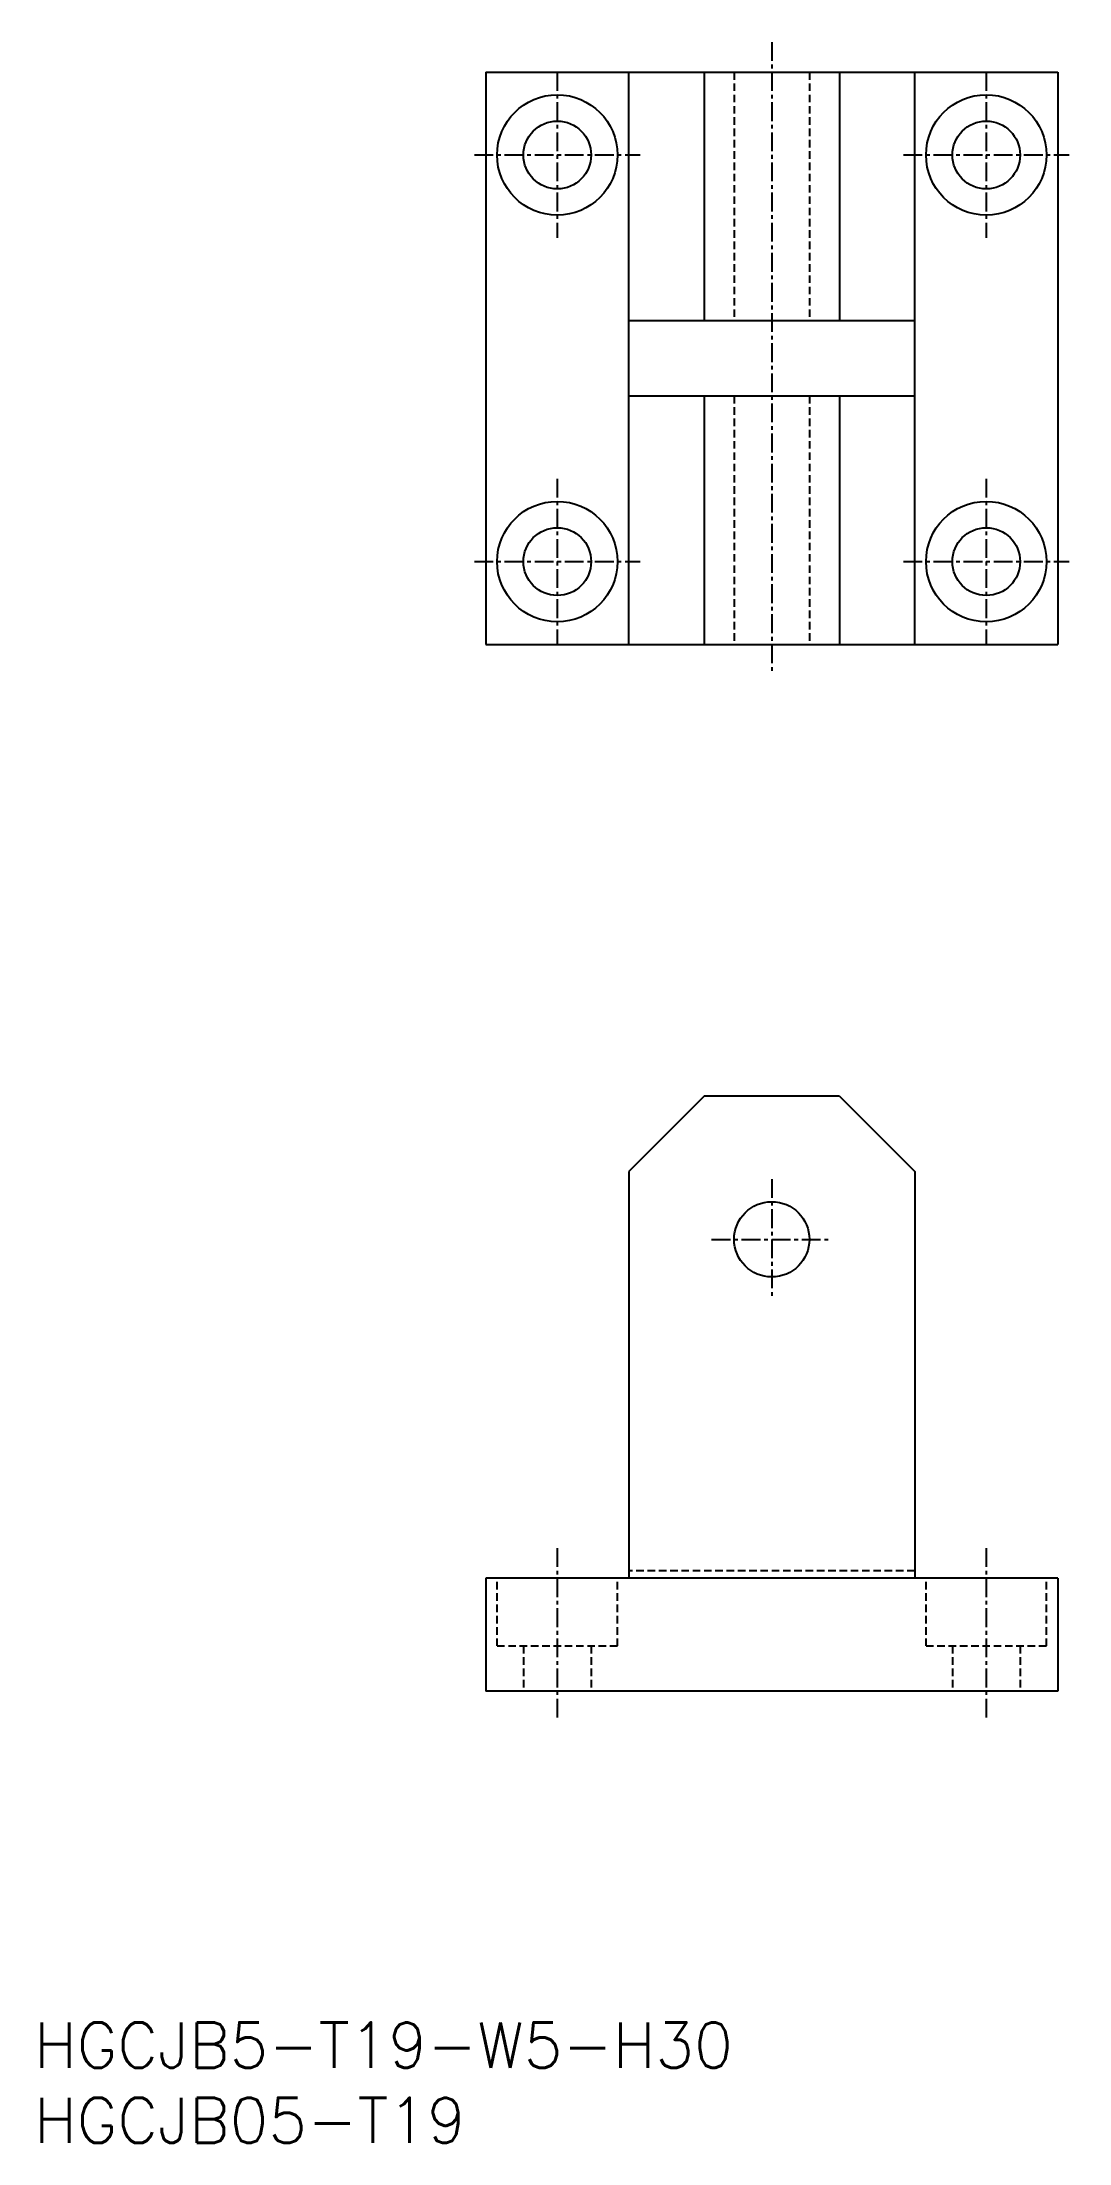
# Model space of a CAD drawing. Extents: x 1 to 69, y 0 to 140.
import ezdxf

# ---------------------------------------------------------------- set-up
doc = ezdxf.new("R2010")
doc.units = 0
doc.linetypes.add('CENTER', pattern=[2, 1.25, -0.25, 0.25, -0.25])
doc.linetypes.add('DASHED', pattern=[0.75, 0.5, -0.25])
doc.layers.get('0').update_dxf_attribs({"linetype": 'CONTINUOUS'})
doc.layers.add('CENTER', color=1, linetype='CENTER')
doc.styles.get("Standard").update_dxf_attribs({"font": 'txt.shx'})

# ---------------------------------------------------------------- blocks, each defined once
blk = doc.blocks.new('*U14')
at = {"color": 7, "linetype": 'CONTINUOUS'}
blk.add_text('HGCJB05-T19', height=3, dxfattribs=at).set_placement((0, 0))
blk = doc.blocks.new('*U15')
at = {"color": 7, "linetype": 'CONTINUOUS'}
blk.add_text('HGCJB5-T19-W5-H30', height=3, dxfattribs=at).set_placement((0, 5))

msp = doc.modelspace()

# ---------------------------------------------------------------- linework, layer by layer
at = {"color": 7, "linetype": 'CONTINUOUS'}
for p, q in [((30, 137.5), (30, 99.5)), ((30, 137.5), (68, 137.5)), ((39.5, 99.5), (39.5, 137.5)), ((44.5, 137.5), (44.5, 121)), ((53.5, 137.5), (53.5, 121)), ((58.5, 99.5), (58.5, 137.5)), ((68, 137.5), (68, 99.5)), ((39.5, 121), (58.5, 121)), ((39.5, 116), (58.5, 116)), ((44.5, 116), (44.5, 99.5)), ((53.5, 116), (53.5, 99.5)), ((30, 99.5), (68, 99.5)), ((44.5, 69.5), (39.5, 64.5)), ((53.5, 69.5), (44.5, 69.5)), ((53.5, 69.5), (58.5, 64.5)), ((39.5, 64.5), (39.5, 37.5)), ((58.5, 64.5), (58.5, 37.5)), ((30, 37.5), (30, 30)), ((68, 37.5), (30, 37.5)), ((68, 37.5), (68, 30)), ((68, 30), (30, 30))]:
    msp.add_line(p, q, dxfattribs=at)
at = {"color": 3, "linetype": 'DASHED'}
for p, q in [((46.5, 137.5), (46.5, 121)), ((51.5, 137.5), (51.5, 121)), ((46.5, 116), (46.5, 99.5)), ((51.5, 116), (51.5, 99.5)), ((58.5, 38), (39.5, 38)), ((30.75, 33), (30.75, 37.5)), ((38.75, 33), (38.75, 37.5)), ((59.25, 33), (59.25, 37.5)), ((67.25, 33), (67.25, 37.5)), ((30.75, 33), (38.75, 33)), ((32.5, 33), (32.5, 30)), ((37, 33), (37, 30)), ((59.25, 33), (67.25, 33)), ((61, 33), (61, 30)), ((65.5, 33), (65.5, 30))]:
    msp.add_line(p, q, dxfattribs=at)
at = {"color": 7, "linetype": 'CONTINUOUS'}
for centre, radius in [((34.75, 132), 4), ((63.25, 132), 4), ((34.75, 132), 2.25), ((63.25, 132), 2.25), ((34.75, 105), 4), ((63.25, 105), 4), ((34.75, 105), 2.25), ((63.25, 105), 2.25), ((49, 60), 2.5)]:
    msp.add_circle(centre, radius, dxfattribs=at)
at = {"layer": 'CENTER', "color": 1, "linetype": 'CENTER'}
for p, q in [((49, 139.5), (49, 97.5)), ((34.75, 137.5), (34.75, 126.5)), ((63.25, 137.5), (63.25, 126.5)), ((29.25, 132), (40.25, 132)), ((57.75, 132), (68.75, 132)), ((34.75, 110.5), (34.75, 99.5)), ((63.25, 110.5), (63.25, 99.5)), ((29.25, 105), (40.25, 105)), ((57.75, 105), (68.75, 105)), ((49, 64), (49, 56)), ((45, 60), (53, 60)), ((34.75, 39.5), (34.75, 28)), ((63.25, 39.5), (63.25, 28))]:
    msp.add_line(p, q, dxfattribs=at)

# ---------------------------------------------------------------- block references
at = {"color": 7, "linetype": 'CONTINUOUS'}
for name in ['*U15', '*U14']:
    msp.add_blockref(name, (0, 0), dxfattribs=at)

doc.saveas('drawing.dxf')
